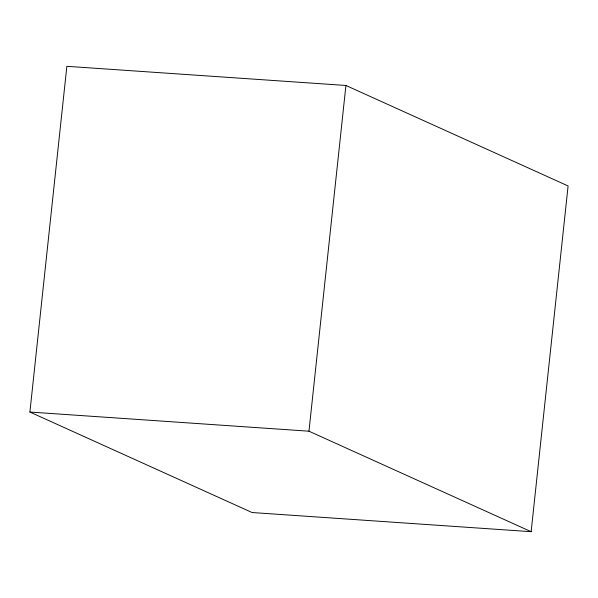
<?xml version="1.0" encoding="UTF-8"?>
<svg xmlns="http://www.w3.org/2000/svg" width="598" height="598" viewBox="0 0 598 598"><rect width="100%" height="100%" fill="white"/><g stroke="black" fill="none" stroke-linecap="round" stroke-linejoin="round"><path stroke-width="0.9" d="M29.9 412.044L66.856 66.311L345.921 85.469L568.1 185.956L531.144 531.689L252.079 512.531L29.9 412.044L308.964 431.203L531.144 531.689M308.964 431.203L345.921 85.469"/></g></svg>
